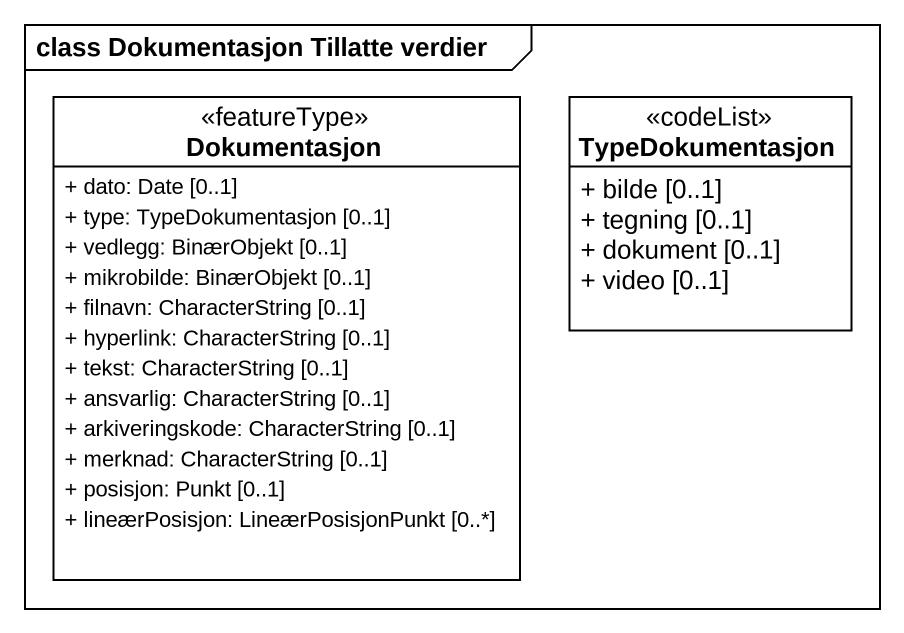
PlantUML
@startuml
mainframe class Dokumentasjon Tillatte verdier
hide circle
hide empty members
skinparam classAttributeIconSize 0
class Dokumentasjon <<featureType>> {
  + dato: Date [0..1]
  + type: TypeDokumentasjon [0..1]
  + vedlegg: BinærObjekt [0..1]
  + mikrobilde: BinærObjekt [0..1]
  + filnavn: CharacterString [0..1]
  + hyperlink: CharacterString [0..1]
  + tekst: CharacterString [0..1]
  + ansvarlig: CharacterString [0..1]
  + arkiveringskode: CharacterString [0..1]
  + merknad: CharacterString [0..1]
  + posisjon: Punkt [0..1]
  + lineærPosisjon: LineærPosisjonPunkt [0..*]
}
class TypeDokumentasjon <<codeList>> {
  + bilde [0..1]
  + tegning [0..1]
  + dokument [0..1]
  + video [0..1]
}
@enduml
